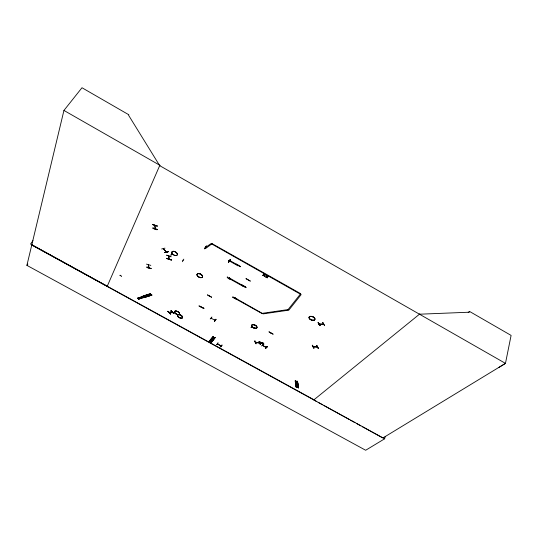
<?xml version="1.0" encoding="UTF-8"?>
<svg xmlns="http://www.w3.org/2000/svg" width="538" height="538" viewBox="0 0 538 538"><rect width="100%" height="100%" fill="white"/><g stroke="black" fill="none" stroke-linecap="round" stroke-linejoin="round"><path stroke-width="0.81" d="M228.576 261.925L228.717 262.268L230.291 259.45M230.311 259.484L228.529 262.093M220.708 346.976L222.107 345.228M214.568 321.421L215.994 319.464M171.918 253.963L171.494 254.158M157.621 229.302C157.681 230.641 152.415 228.583 153.007 227.85M151.043 268.684C142.496 265.18 148.986 269.148 151.138 268.327M151.043 268.536L146.854 266.935M157.52 229.518L152.927 228.018M172.463 312.235L169.531 312.652M171.286 259.888L166.834 258.415M164.668 252.396L168.152 251.73L168.091 251.374M168.152 251.744L164.789 252.584L168.145 251.71M168.038 251.589L164.789 252.584M168.952 259.148L168.979 256.169M243.452 286.122L243.66 285.759M243.808 285.839L243.438 286.102M319.666 324.145L319.707 323.775M154.803 225.449L155.072 228.697M154.857 225.758L154.803 225.678M155.085 228.408L155.307 228.784L155.005 225.489M148.972 267.81L148.488 265.12M163.243 248.697L166.242 251.999M385.316 436.399L384.609 438.813L365.672 450.259L26.9 265.368L63.941 110.438L81.984 87.741L128.838 114.769L128.542 115.193L159.685 165.643L505.464 363.379L511.1 335.409L469.546 311.441L468.201 312.444M469.546 311.441L469.358 312.208L419.472 314.205M317.077 347.057L317.016 346.667M317.44 347.044L313.237 346.875M182.348 261.724L183.814 259.148M229.255 278.307L229.713 277.884M273.008 334.172L269.074 331.785M238.099 265.725L238.28 265.476M269.02 331.933L273.082 334.118M235.079 298.24L235.16 297.696M246.001 287.487L241.811 284.932M316.7 345.322L318.274 348.247M261.966 343.13L262.241 342.706M322.76 322.524L324.629 325.705L322.766 322.343M323.116 323.809L323.103 324.051M312.497 345.161C317.279 354.475 308.933 339.256 313.795 348.247M319.774 325.631C316.512 319.068 318.415 324.508 320.083 325.45M270.735 333.257L270.917 333.062M236.263 264.064L240.654 266.566M152.913 228.22L157.533 229.645M259.235 342.585C260.493 343.735 254.259 341.704 255.967 342.518M229.275 278.287L229.565 277.803M246.001 278.758L250.365 281.132L246.095 278.556M265.537 348.442C269.565 343.896 265.685 349.128 265.409 348.147M265.738 347.259L265.906 346.956M261.529 345.968L263.297 344.206M259.773 342.746C259.356 343.204 264.104 344.233 263.714 343.002M263.909 344.004C263.943 344.589 259.181 342.645 260.015 341.832M107.143 286.472L159.833 165.28M159.746 165.677L159.9 165.314L63.941 110.438M211.562 297.272L207.547 294.831M260.412 344.347L259.06 341.522L260.251 344.307M261.562 343.056L261.515 342.511M261.656 342.518L261.737 343.069L262.107 342.625M260.184 344.32L259.094 341.354M255.913 343.755C256.828 344.179 253.775 341.166 255.039 340.823M256.014 342.511L256.081 342.175M243.936 286.424L243.761 286.606M255.032 327.588L250.896 327.4M267.077 276.505L266.794 276.983L267.299 277.991L267.164 276.747M266.902 275.664L266.983 276.707L268.045 276.31M267.07 276.956L268.401 276.512M266.794 276.983L265.846 277.171L265.59 276.767M265.496 276.976L266.714 276.74L266.566 275.476M264.548 276.176L264.118 276.196L264.037 275.167M265.543 274.898L264.225 274.891M264.454 276.384L264.306 275.14M263.943 275.375L262.995 275.564L262.739 275.16M262.645 275.362L263.855 275.133L263.707 273.862M264.124 275.1L264.044 274.05M221.986 344.945L220.493 346.869M246.061 287.339L241.71 285.133M216.821 344.609L217.917 342.921M241.481 284.777L245.745 287.178M237.016 299.35C230.062 294.959 232.779 298.092 237.097 299.189M232.954 296.855L232.766 297.171L237.002 299.377M214.978 320.359L214.763 319.834M215.873 319.189L214.346 321.314L216 319.498M227.292 276.942C226.39 277.729 231.34 280.466 231.569 279.356M210.224 319L211.925 317.003M211.165 318.133L211.703 318.14M228.885 260.735L229 260.318M211.629 297.124L207.446 295.026M209.255 296.371L209.343 296.156M203.956 308.207C200.513 307.42 194.453 303.109 203.788 308.489M245.604 287.433L241.34 285.039M259.928 342.007L263.822 344.179L259.854 342.094M171.003 310.507L173.734 313.331M170.506 314.091L167.755 311.3L170.741 313.903M206.283 247.527L206.074 247.87L205.657 247.493M172.221 311.764L169.134 312.464M206.531 246.054L204.588 248.677L204.938 248.617M227.211 277.11L231.468 279.558M203.875 308.368L199.874 306.162M170.862 255.274L172.2 252.84L170.963 255.14M182.933 260.123L182.987 260.587M171.266 260.083L171.366 259.719M166.82 258.61L166.921 258.247M166.746 255.194L171.138 256.794L166.652 255.207M164.991 248.139L161.635 248.986M150.835 265.395L146.457 264.124M152.584 224.487L157.325 225.94M204.622 248.664L206.209 246.101L204.83 248.818M206.377 246.196L204.783 248.758L206.424 246.189M319.168 324.037L323.567 324.199L319.229 324.145M228.865 260.701L229.302 260.937M228.475 262.127L230.244 259.619M26.9 265.368L27.848 264.03M236.155 264.272L240.547 266.767M32.986 240.647L30.552 244.03L107.244 286.243M211.098 318.22L211.569 318.348M216.727 344.737L218.098 343.009M217.426 343.997L221.219 345.974M212.961 336.627L209.168 341.368L213.243 336.754M209.329 341.341L213.129 336.6M213.613 336.963L209.793 341.704L209.148 341.334M213.512 336.822L209.672 341.543M210.835 342.188L214.649 337.454M211.266 342.524L215.045 337.602L210.654 342.181L214.675 337.393L215.032 337.682L211.219 342.403M211.017 342.383L214.877 337.689M211.178 342.383L214.998 337.656M221.205 345.947L217.466 344.011M319.982 325.625L318.281 322.464L320.002 325.658M265.321 348.342L267.285 346.687M267.137 346.606L265.368 348.308M157.237 226.081L152.61 224.608M170.546 312.322L171.037 312.464M419.788 313.95L313.775 399.942L316.714 401.563M120.102 275.207L120.33 275.409M121.151 276.014L121.38 276.391L121.232 276.014M498.867 367.461L505.464 363.379L382.955 437.932M167.883 311.267L170.647 314.084M296.989 381.207L297.87 387.669L296.996 381.133L298.563 387.831L297.501 381.395L298.301 387.77M297.09 381.314L297.864 387.663M296.552 387.34L295.349 380.743L296.23 387.266L295.301 380.803L295.853 381.005L296.815 387.32M298.166 387.737L298.577 387.824M295.698 380.897L296.909 387.441M143.115 296.068L150.566 293.95L150.257 293.64L142.974 296.055M138.824 299.289L137.661 298.213L142.57 296.653L143.579 297.595L138.582 299M143.236 296.283L150.553 293.916M137.681 298.247L142.57 296.653L137.789 298.2M137.789 298.341L142.577 296.808M143.438 296.478L150.795 294.138M137.99 298.523L142.765 296.835L137.768 298.24M137.963 298.422L142.752 296.889M143.377 297.406L138.468 298.967L143.263 297.447M144.332 297.205L151.972 295.039L144.614 297.453M144.46 297.433L151.918 295.093M148.508 264.898L148.811 267.796M168.979 312.37L171.992 311.784M264.212 275.342L265.449 275.106M173.801 313.459L170.95 310.648L173.633 313.513M262.376 345.255L266.155 347.387M266.068 347.474L262.315 345.315M313.264 346.768L317.386 346.943M151.514 294.831L144.386 297.366M295.16 380.864L296.256 387.293M298.025 387.622L296.949 381.193M259.545 342.988L255.584 342.471M318.422 348.436L316.674 345.477L318.2 348.449M259.686 342.941L263.66 343.217M254.756 340.971L256.142 343.789M163.364 248.623L166.309 251.898M152.57 224.494L157.224 226.142M166.807 258.442L171.272 259.928M166.827 258.57L171.279 260.042M228.973 260.614L229.275 260.782M205.765 247.52L206.061 247.709M229.188 260.91L228.858 260.681M31.877 244.851L313.97 399.781M31.749 245.025L384.609 438.813M318.18 402.37L322.592 404.798M324.064 405.612L349.054 419.371M350.527 420.178L354.939 422.606M356.412 423.413L360.816 425.84M362.289 426.654L382.135 437.576M215.086 320.312L214.675 320.191M211.172 318.254L215.045 320.292M267.951 276.519L268.307 276.72M205.597 247.581L206.047 247.836M296.499 387.34L295.342 380.817M120.351 275.395L119.9 275.355M168.797 256.397L168.932 259.108M139.073 297.783L140.088 298.718M138.589 297.938L139.604 298.872M138.273 298.045L139.281 298.973M139.988 297.487L141.003 298.422M139.503 297.642L140.519 298.577M142.079 296.815L143.088 297.749M298.523 387.824L297.373 381.287L298.422 387.716M172.577 312.396L169.584 312.995L172.577 312.396M212.14 243.687L206.437 247.91L205.684 247.312L211.064 243.593L301.159 294.595L288.893 310.056L288.059 309.612L300.702 293.687L212.14 243.687M229.524 260.372L229.195 260.863L238.004 265.826L238.341 265.342L229.524 260.372M229.692 278.186L229.37 278.644L243.613 286.626L243.943 286.182L229.692 278.186M235.045 297.877L234.729 298.301L262.309 313.688L262.645 313.284L287.823 309.619L288.314 310.231L263.143 313.876L235.045 297.944M309.538 318.785A3.067 1.742 21.6 0 0 314.589 319.868A3.067 1.742 21.6 0 0 311.778 316.519A3.067 1.742 21.6 0 0 309.538 318.785M309.565 318.691A3.08 1.755 21.6 0 0 314.643 319.78A3.08 1.755 21.6 0 0 311.818 316.411A3.08 1.755 21.6 0 0 309.565 318.691A3.08 1.755 21.6 0 0 314.636 319.787A3.08 1.755 21.6 0 0 311.811 316.418A3.08 1.755 21.6 0 0 309.558 318.698M252.114 326.889A2.878 1.547 24.2 0 0 256.747 327.924A2.872 1.547 24.2 0 0 253.916 324.797A2.878 1.547 24.2 0 0 252.114 326.889A2.872 1.547 24.2 0 0 256.74 327.918A2.878 1.547 24.2 0 0 253.916 324.797A2.872 1.547 24.2 0 0 252.12 326.889M252.147 326.801A2.885 1.553 24.2 0 0 256.794 327.844A2.885 1.553 24.2 0 0 253.956 324.703A2.885 1.553 24.2 0 0 252.147 326.801M197.681 276.155A3.02 1.695 27.7 0 0 202.416 277.131A3.02 1.695 27.7 0 0 199.268 273.681A3.02 1.695 27.7 0 0 197.681 276.155A3.006 1.688 27.7 0 0 202.402 277.131A3.006 1.688 27.7 0 0 199.262 273.694A3.006 1.688 27.7 0 0 197.688 276.162M197.722 276.075A3.026 1.695 27.7 0 0 202.47 277.05A3.026 1.695 27.7 0 0 199.309 273.593A3.026 1.695 27.7 0 0 197.722 276.075M172.052 253.492A3.073 1.742 29.5 0 0 176.908 255.328A3.073 1.742 29.5 0 0 174.668 251.623A3.073 1.742 29.5 0 0 172.052 253.492M172.093 253.405A3.087 1.748 29.5 0 0 176.975 255.247A3.087 1.748 29.5 0 0 174.715 251.522A3.087 1.748 29.5 0 0 172.093 253.405M178.172 316.801A2.744 1.406 27.4 0 0 182.443 317.77A2.764 1.412 27.4 0 0 179.51 314.743A2.764 1.412 27.4 0 0 178.159 316.801A2.764 1.412 27.4 0 0 182.456 317.776A2.744 1.406 27.4 0 0 179.51 314.757A2.744 1.406 27.4 0 0 178.172 316.801M178.206 316.714A2.764 1.412 27.4 0 0 182.503 317.689A2.764 1.412 27.4 0 0 179.558 314.663A2.764 1.412 27.4 0 0 178.206 316.714M175.166 313.237A2.764 1.419 27.6 0 0 179.457 314.199A2.764 1.419 27.6 0 0 176.504 311.159A2.764 1.419 27.6 0 0 175.166 313.237A2.757 1.419 27.6 0 0 179.45 314.199A2.757 1.419 27.6 0 0 176.504 311.166A2.757 1.419 27.6 0 0 175.173 313.237M175.206 313.156A2.771 1.426 27.6 0 0 179.51 314.125A2.771 1.426 27.6 0 0 176.545 311.072A2.771 1.426 27.6 0 0 175.206 313.156"/></g></svg>
